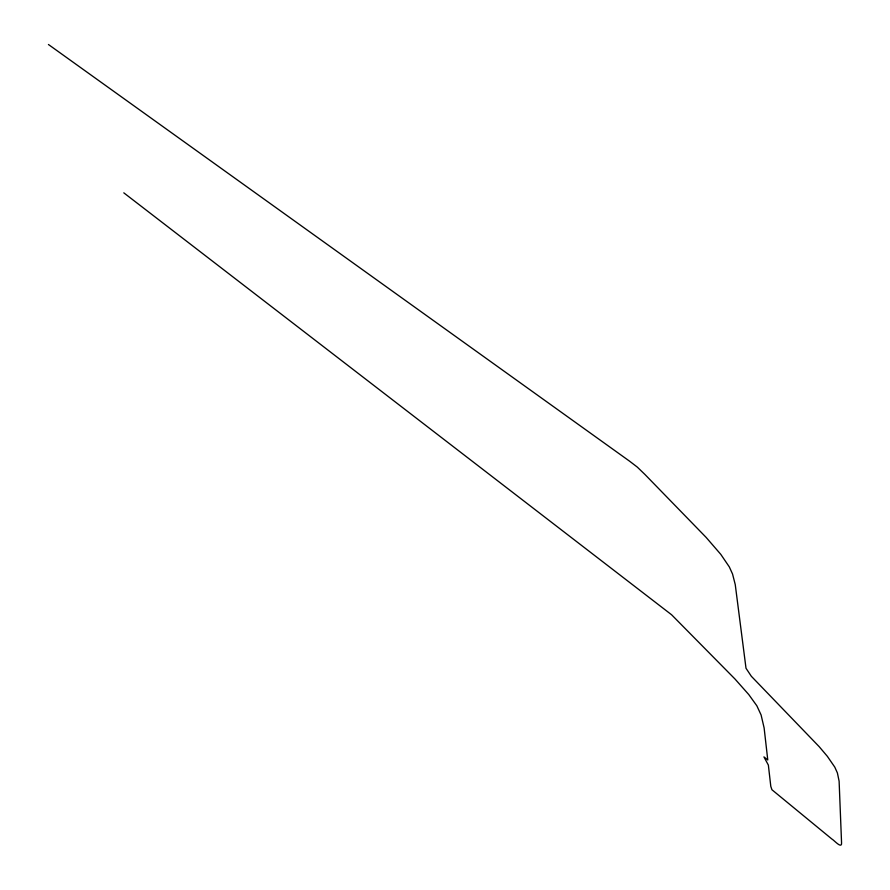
<?xml version="1.0" encoding="UTF-8"?>
<svg xmlns="http://www.w3.org/2000/svg" width="890" height="890" viewBox="0 0 890 890"><rect width="100%" height="100%" fill="white"/><g stroke="black" fill="none" stroke-linecap="round" stroke-linejoin="round"><path stroke-width="1.33" d="M48.427 44.5L629.542 461.154L637.285 467.083L644.883 474.415L706.104 537.371L720.778 554.348L729.299 566.874L732.537 573.983L735.251 584.608L746.009 668.256L751.338 676.278L819.178 746.665L827.322 756.289L834.798 767.135L837.401 772.954L839.114 781.198L841.54 842.329C842.341 849.872 834.164 840.216 831.939 839.081L771.942 789.753L770.796 786.348L768.359 765.089L763.943 756.901L767.77 759.96L764.121 727.931L761.095 714.959L756.834 705.77L748.768 694.556L735.018 679.048L671.605 614.779L123.799 192.841"/></g></svg>
